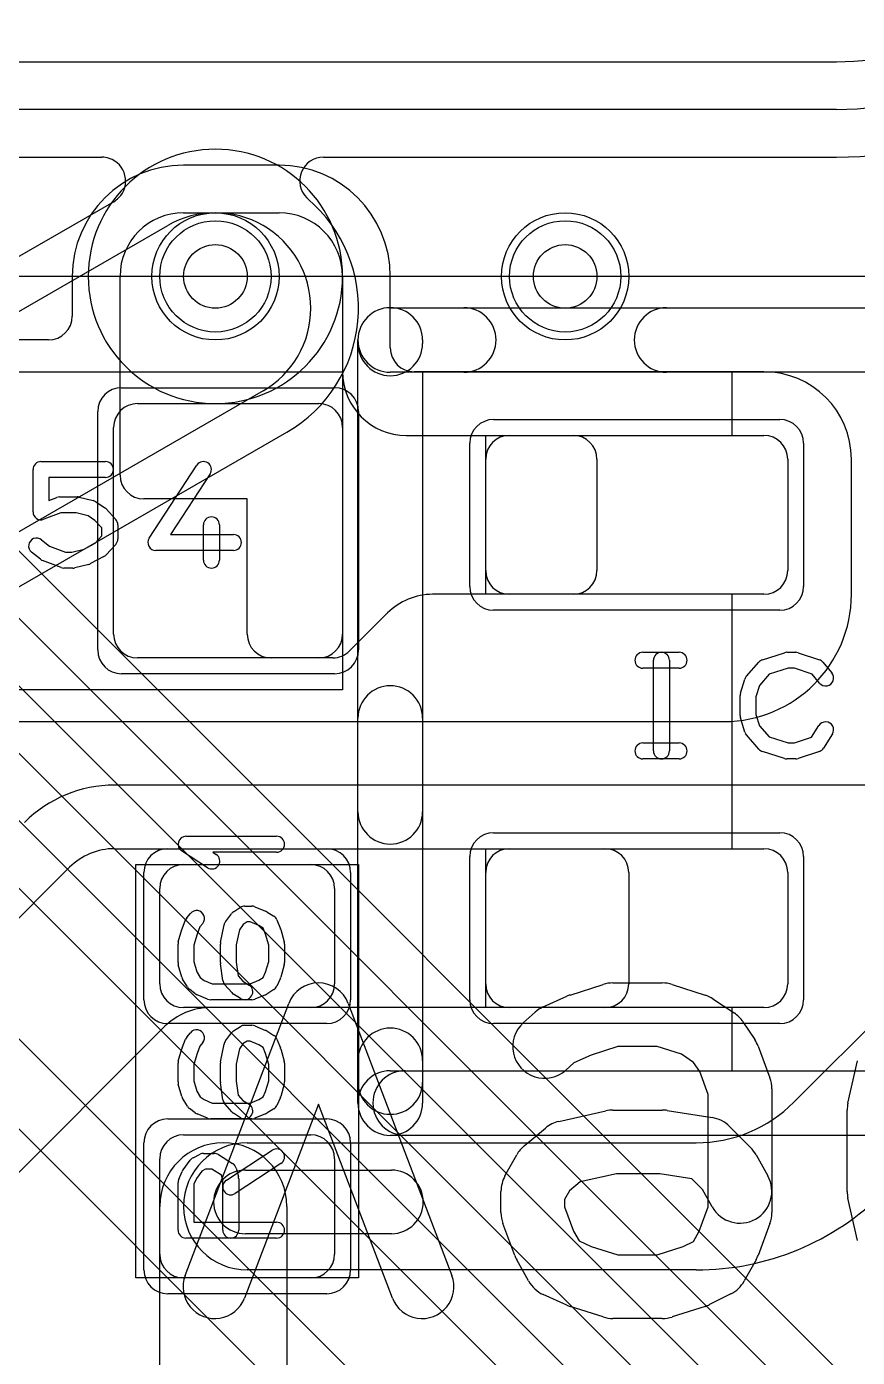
# Model space of a CAD drawing. Extents: x -3.9 to 29.3, y -3.9 to 20.
# Drawn here: x 14.006 to 16.619, y 11.1 to 15.286 of the extents above; entities that cross this region are included whole.
import ezdxf

# ---------------------------------------------------------------- set-up
doc = ezdxf.new("R2010")
doc.units = 0
for name, color, linetype in [('Hole', 1, 'CONTINUOUS'), ('L1', 3, 'CONTINUOUS'), ('L2', 3, 'CONTINUOUS'), ('L3', 3, 'CONTINUOUS'), ('L4', 3, 'CONTINUOUS'), ('MetalMask-A', 176, 'CONTINUOUS'), ('PartsArea-A', 111, 'CONTINUOUS'), ('PartsArea-B', 111, 'CONTINUOUS'), ('PartsSilk-A', 221, 'CONTINUOUS'), ('PartsSilk-B', 221, 'CONTINUOUS'), ('Resist-A', 2, 'CONTINUOUS'), ('Resist-B', 2, 'CONTINUOUS'), ('Silk-A', 140, 'CONTINUOUS'), ('Silk-B', 140, 'CONTINUOUS')]:
    doc.layers.add(name, color=color, linetype=linetype)

msp = doc.modelspace()

# ---------------------------------------------------------------- linework, layer by layer
at = {"layer": 'Hole'}
for centre in [(14.6, 14.5), (15.7, 14.5)]:
    msp.add_circle(centre, 0.1, dxfattribs=at)
at = {"layer": 'L1'}
for p, q in [((14.8, 14.85004), (14.5, 14.85004)), ((14.5, 14.7), (14.8, 14.7)), ((14.14996, 14.5), (14.14996, 14.37504)), ((14.3, 13.87497), (14.3, 14.5)), ((15, 14.5), (15, 14.2)), ((15.15004, 14.27504), (15.15004, 14.5)), ((14.07496, 14.30004), (13.075, 14.30004)), ((16.325, 14.20004), (15.22504, 14.20004)), ((14.355, 14.1), (14.925, 14.1)), ((14.28, 13.375), (14.28, 14.025)), ((15, 14.025), (15, 13.375)), ((15.2, 14), (15.72503, 14)), ((15.525, 14), (16.325, 14)), ((15.45, 13.575), (15.45, 13.925)), ((15.8, 13.92503), (15.8, 13.57497)), ((16.4, 13.925), (16.4, 13.575)), ((16.60004, 13.49996), (16.60004, 13.925)), ((14.7, 13.8), (14.37497, 13.8)), ((14.7, 13.37497), (14.7, 13.8)), ((15.72503, 13.5), (15.28284, 13.5)), ((16.325, 13.5), (15.525, 13.5)), ((15.14142, 13.44142), (15.02196, 13.32196)), ((14.925, 13.3), (14.355, 13.3)), ((14.96895, 13.3), (14.77497, 13.3)), ((13.075, 13.09996), (16.20004, 13.09996)), ((18.275, 12.90004), (14.28284, 12.90004)), ((14.28284, 12.7), (15.82503, 12.7)), ((15.525, 12.7), (16.325, 12.7)), ((13.85858, 12.35858), (14.14142, 12.64142)), ((14.5, 12.65), (14.9, 12.65)), ((15.45, 12.275), (15.45, 12.625)), ((15.9, 12.62503), (15.9, 12.27497)), ((16.4, 12.625), (16.4, 12.275)), ((14.425, 12.275), (14.425, 12.575)), ((14.975, 12.575), (14.975, 12.275)), ((16.41956, 11.90241), (17.10858, 12.59142)), ((14.9, 12.2), (14.5, 12.2)), ((15.82503, 12.2), (14.58284, 12.2)), ((16.325, 12.2), (15.525, 12.2)), ((14.44142, 12.14142), (13.45858, 11.15858)), ((14.5, 11.8), (14.9, 11.8)), ((14.7, 11.775), (16.11197, 11.775)), ((14.425, 11.425), (14.425, 11.725)), ((14.975, 11.725), (14.975, 11.425)), ((14.425, 10.825), (14.425, 11.575)), ((14.825, 11.575), (14.825, 10.825)), ((14.9, 11.35), (14.5, 11.35)), ((16.11197, 11.375), (14.7, 11.375))]:
    msp.add_line(p, q, dxfattribs=at)
for centre in [(14.6, 14.5), (15.7, 14.5)]:
    msp.add_circle(centre, 0.2, dxfattribs=at)
for centre, radius, start, end in [((14.5, 14.5), 0.35004, 90, 180), ((14.8, 14.5), 0.35004, 0, 90), ((14.5, 14.5), 0.2, 90, 180), ((14.8, 14.5), 0.2, 0, 90), ((14.07496, 14.37504), 0.075, -90, 0), ((15.22504, 14.27504), 0.075, 180, -90), ((15.2, 14.2), 0.2, 180, -90), ((16.325, 13.925), 0.27504, 0, 90), ((14.355, 14.025), 0.075, 90, 180), ((14.925, 14.025), 0.075, 0, 90), ((15.525, 13.925), 0.075, 90, 180), ((15.72503, 13.92503), 0.07497, 0, 90), ((16.325, 13.925), 0.075, 0, 90), ((14.37497, 13.87497), 0.07497, 180, -90), ((15.525, 13.575), 0.075, 180, -90), ((15.72503, 13.57497), 0.07497, -90, 0), ((16.325, 13.575), 0.075, -90, 0), ((15.28284, 13.3), 0.2, 90, 135), ((16.20004, 13.49996), 0.4, -90, 0), ((14.355, 13.375), 0.075, 180, -90), ((14.77497, 13.37497), 0.07497, 180, -90), ((14.925, 13.375), 0.075, -90, 0), ((14.96895, 13.37497), 0.07497, -90, -45), ((14.28284, 12.5), 0.40004, 90, 135), ((14.28284, 12.5), 0.2, 90, 135), ((15.525, 12.625), 0.075, 90, 180), ((15.82503, 12.62503), 0.07497, 0, 90), ((16.325, 12.625), 0.075, 0, 90), ((14.5, 12.575), 0.075, 90, 180), ((14.9, 12.575), 0.075, 0, 90), ((14.5, 12.275), 0.075, 180, -90), ((14.9, 12.275), 0.075, -90, 0), ((15.525, 12.275), 0.075, 180, -90), ((15.82503, 12.27497), 0.07497, -90, 0), ((16.325, 12.275), 0.075, -90, 0), ((14.58284, 12), 0.2, 90, 135), ((16.11197, 12.21), 0.435, -90, -45), ((14.5, 11.725), 0.075, 90, 180), ((14.625, 11.575), 0.2, 0, 180), ((14.7, 11.575), 0.2, 90, -90), ((14.9, 11.725), 0.075, 0, 90), ((16.11197, 12.21), 0.835, -90, -44.99952), ((14.5, 11.425), 0.075, 180, -90), ((14.9, 11.425), 0.075, -90, 0)]:
    msp.add_arc(centre, radius, start, end, dxfattribs=at)
at = {"layer": 'L2'}
msp.add_circle((15.7, 14.5), 0.2, dxfattribs=at)
for start, end in [(90, -90), (-90, 90)]:
    msp.add_arc((14.6, 14.5), 0.40004, start, end, dxfattribs=at)
at = {"layer": 'L3'}
for p, q in [((22.40766, 5.2106), (12.14628, 15.47197)), ((12.02877, 15.37729), (22.30156, 5.1045)), ((22.1955, 4.99844), (11.9227, 15.27122)), ((13.00452, 13.9773), (21.47729, 5.50451)), ((21.37123, 5.39845), (12.89845, 13.87123)), ((12.79236, 13.76514), (21.26513, 5.29235)), ((15.90714, 10.17576), (13.07576, 13.00714)), ((12.93431, 12.86569), (15.76569, 10.03431))]:
    msp.add_line(p, q, dxfattribs=at)
msp.add_circle((15.7, 14.5), 0.2, dxfattribs=at)
for start, end in [(90, -90), (-90, 90)]:
    msp.add_arc((14.6, 14.5), 0.40004, start, end, dxfattribs=at)
at = {"layer": 'L4'}
for p, q in [((9.97943, 15.175), (16.55304, 15.175)), ((16.55304, 15.025), (9.97943, 15.025)), ((11.27507, 14.87496), (14.24266, 14.87496)), ((14.94015, 14.87496), (16.55304, 14.87496)), ((14.28015, 14.73501), (11.81464, 13.31154)), ((11.88966, 13.1816), (14.45, 14.65981)), ((14.75, 14.14019), (12.18966, 12.66198)), ((12.26469, 12.53204), (14.82502, 14.01025))]:
    msp.add_line(p, q, dxfattribs=at)
for centre in [(14.6, 14.5), (15.7, 14.5)]:
    msp.add_circle(centre, 0.2, dxfattribs=at)
for centre, radius, start, end in [((16.55304, 16), 0.825, -90, -30.00003), ((16.55304, 16), 0.975, -90, -29.99985), ((16.55304, 16.00001), 1.12505, -90, -29.99913), ((14.24266, 14.79999), 0.07497, 71.56263, 90), ((14.24265, 14.79996), 0.075, -45, 71.56264), ((14.94015, 14.79996), 0.075, 90, -135), ((14.24267, 14.79994), 0.07497, -60.00487, -45), ((14.6, 14.4), 0.45004, -60.00025, 49.62048), ((14.94013, 14.79994), 0.07497, -135, -130.37997), ((14.6, 14.4), 0.3, -60.00023, 119.99995)]:
    msp.add_arc(centre, radius, start, end, dxfattribs=at)
at = {"layer": 'MetalMask-A'}
for p, q in [((14.355, 14.1), (14.925, 14.1)), ((14.28, 13.375), (14.28, 14.025)), ((15, 14.025), (15, 13.375)), ((15.525, 14), (16.325, 14)), ((15.45, 13.575), (15.45, 13.925)), ((16.4, 13.925), (16.4, 13.575)), ((16.325, 13.5), (15.525, 13.5)), ((14.925, 13.3), (14.355, 13.3)), ((15.525, 12.7), (16.325, 12.7)), ((14.5, 12.65), (14.9, 12.65)), ((15.45, 12.275), (15.45, 12.625)), ((16.4, 12.625), (16.4, 12.275)), ((14.425, 12.275), (14.425, 12.575)), ((14.975, 12.575), (14.975, 12.275)), ((14.9, 12.2), (14.5, 12.2)), ((16.325, 12.2), (15.525, 12.2)), ((14.5, 11.8), (14.9, 11.8)), ((14.425, 11.425), (14.425, 11.725)), ((14.975, 11.725), (14.975, 11.425)), ((14.9, 11.35), (14.5, 11.35))]:
    msp.add_line(p, q, dxfattribs=at)
for centre, start, end in [((14.355, 14.025), 90, 180), ((14.925, 14.025), 0, 90), ((15.525, 13.925), 90, 180), ((16.325, 13.925), 0, 90), ((15.525, 13.575), 180, -90), ((16.325, 13.575), -90, 0), ((14.355, 13.375), 180, -90), ((14.925, 13.375), -90, 0), ((15.525, 12.625), 90, 180), ((16.325, 12.625), 0, 90), ((14.5, 12.575), 90, 180), ((14.9, 12.575), 0, 90), ((14.5, 12.275), 180, -90), ((14.9, 12.275), -90, 0), ((15.525, 12.275), 180, -90), ((16.325, 12.275), -90, 0), ((14.5, 11.725), 90, 180), ((14.9, 11.725), 0, 90), ((14.5, 11.425), 180, -90), ((14.9, 11.425), -90, 0)]:
    msp.add_arc(centre, 0.075, start, end, dxfattribs=at)
at = {"layer": 'PartsArea-A'}
for p, q in [((22.7, 14.5), (2.7, 14.5)), ((13, 14.2), (15, 14.2)), ((15, 14.2), (15, 13.2)), ((16.225, 14), (16.225, 14.2)), ((16.225, 14.2), (17.575, 14.2)), ((15.45, 13.5), (15.45, 14)), ((15.45, 14), (16.225, 14)), ((16.225, 13.5), (15.45, 13.5)), ((16.225, 12.7), (16.225, 13.5)), ((15, 13.2), (13, 13.2)), ((15.45, 12.2), (15.45, 12.7)), ((15.45, 12.7), (16.225, 12.7)), ((14.35, 11.35), (14.35, 12.65)), ((14.35, 12.65), (15.05, 12.65)), ((15.05, 12.65), (15.05, 11.35)), ((16.225, 12.2), (15.45, 12.2)), ((16.225, 12), (16.225, 12.2)), ((17.575, 12), (16.225, 12)), ((15.05, 11.35), (14.35, 11.35))]:
    msp.add_line(p, q, dxfattribs=at)
at = {"layer": 'PartsArea-B'}
msp.add_line((22.7, 14.5), (2.7, 14.5), dxfattribs=at)
at = {"layer": 'PartsSilk-A'}
for p, q in [((15.15, 14.4016), (18.65, 14.4016)), ((15.0484, 11.9), (15.0484, 14.3)), ((18.5484, 14.1984), (15.2516, 14.1984)), ((15.2516, 14.1984), (15.2516, 11.9)), ((14.05139, 13.91759), (14.25417, 13.91759)), ((14.39157, 13.67663), (14.54157, 13.90626)), ((14.02639, 13.75926), (14.02639, 13.89259)), ((14.25417, 13.86759), (14.07639, 13.86759)), ((14.07639, 13.86759), (14.07639, 13.79554)), ((14.58343, 13.87892), (14.45869, 13.68796)), ((14.07639, 13.79554), (14.10082, 13.80484)), ((14.10972, 13.80648), (14.16528, 13.80648)), ((14.17134, 13.80573), (14.21578, 13.79462)), ((14.22359, 13.79117), (14.25137, 13.77265)), ((14.11432, 13.75648), (14.06029, 13.7359)), ((14.1622, 13.75648), (14.11432, 13.75648)), ((14.19946, 13.74717), (14.1622, 13.75648)), ((14.22112, 13.73273), (14.19946, 13.74717)), ((14.24306, 13.70879), (14.22112, 13.73273)), ((14.25593, 13.76875), (14.28649, 13.73542)), ((14.24306, 13.6838), (14.24306, 13.70879)), ((14.29306, 13.71852), (14.29306, 13.67407)), ((14.45869, 13.68796), (14.65694, 13.68796)), ((14.5625, 13.60741), (14.5625, 13.71852)), ((14.6125, 13.71852), (14.6125, 13.60741)), ((14.05312, 13.67137), (14.07784, 13.6516)), ((14.07784, 13.6516), (14.12821, 13.63241)), ((14.18678, 13.64203), (14.22196, 13.66079)), ((14.22196, 13.66079), (14.24306, 13.6838)), ((14.28649, 13.65717), (14.25593, 13.62384)), ((14.04966, 13.61011), (14.02188, 13.63233)), ((14.11471, 13.58405), (14.05638, 13.60627)), ((14.12821, 13.63241), (14.14831, 13.63241)), ((14.14831, 13.63241), (14.18678, 13.64203)), ((14.24926, 13.61868), (14.20759, 13.59646)), ((14.65694, 13.63796), (14.4125, 13.63796)), ((14.15139, 13.58241), (14.12361, 13.58241)), ((14.20189, 13.59427), (14.15745, 13.58316)), ((15.94444, 13.31759), (16.05833, 13.31759)), ((16.32016, 13.29418), (16.3896, 13.3164)), ((16.39722, 13.31759), (16.425, 13.31759)), ((16.4329, 13.31631), (16.49957, 13.29409)), ((15.97778, 13.00741), (15.97778, 13.29259)), ((16.02778, 13.29259), (16.02778, 13.00741)), ((16.27008, 13.24239), (16.30897, 13.28683)), ((16.51088, 13.28637), (16.53865, 13.25304)), ((16.05833, 13.26759), (15.94444, 13.26759)), ((16.25114, 13.18894), (16.26503, 13.23339)), ((16.34202, 13.24868), (16.31118, 13.21344)), ((16.40112, 13.26759), (16.34202, 13.24868)), ((16.42094, 13.26759), (16.40112, 13.26759)), ((16.47702, 13.2489), (16.42094, 13.26759)), ((16.50023, 13.22104), (16.47702, 13.2489)), ((16.31118, 13.21344), (16.3, 13.17766)), ((16.25, 13.11852), (16.25, 13.18148)), ((16.3, 13.17766), (16.3, 13.12234)), ((16.26503, 13.06661), (16.25114, 13.11106)), ((16.3, 13.12234), (16.31118, 13.08656)), ((16.31118, 13.08656), (16.34202, 13.05132)), ((16.47523, 13.0505), (16.49824, 13.08732)), ((16.54064, 13.06082), (16.51287, 13.01638)), ((15.94444, 13.03241), (16.05833, 13.03241)), ((16.30897, 13.01317), (16.27008, 13.05761)), ((16.34202, 13.05132), (16.40112, 13.03241)), ((16.40112, 13.03241), (16.42094, 13.03241)), ((16.42094, 13.03241), (16.47523, 13.0505)), ((16.05833, 12.98241), (15.94444, 12.98241)), ((16.3896, 12.9836), (16.32016, 13.00582)), ((16.425, 12.98241), (16.39722, 12.98241)), ((16.49957, 13.00591), (16.4329, 12.98369)), ((14.50741, 12.73889), (14.79259, 12.73889)), ((14.5753, 12.64013), (14.49382, 12.69291)), ((14.79259, 12.68889), (14.59199, 12.68889)), ((14.59199, 12.68889), (14.60248, 12.68209)), ((14.65713, 12.50176), (14.67935, 12.51564)), ((14.69259, 12.51944), (14.71481, 12.51944)), ((14.72442, 12.51752), (14.75776, 12.50364)), ((14.49531, 12.44817), (14.50642, 12.47595)), ((14.51011, 12.48229), (14.52122, 12.49618)), ((14.63176, 12.47044), (14.65028, 12.49544)), ((14.7614, 12.50176), (14.78362, 12.48787)), ((14.79358, 12.47595), (14.80469, 12.44817)), ((14.48337, 12.40687), (14.49448, 12.44576)), ((14.55147, 12.45395), (14.54221, 12.43079)), ((14.56026, 12.46494), (14.55147, 12.45395)), ((14.61623, 12.4049), (14.62734, 12.46046)), ((14.67527, 12.44517), (14.66574, 12.39752)), ((14.68764, 12.46187), (14.67527, 12.44517)), ((14.69976, 12.46944), (14.68764, 12.46187)), ((14.70981, 12.46944), (14.69976, 12.46944)), ((14.73664, 12.45827), (14.70981, 12.46944)), ((14.75019, 12.4498), (14.73664, 12.45827)), ((14.75779, 12.43079), (14.75019, 12.4498)), ((14.80552, 12.44576), (14.81663, 12.40687)), ((14.48241, 12.34167), (14.48241, 12.4)), ((14.54221, 12.43079), (14.53241, 12.3965)), ((14.53241, 12.3965), (14.53241, 12.34517)), ((14.61574, 12.34167), (14.61574, 12.4)), ((14.66574, 12.39752), (14.66574, 12.34342)), ((14.76759, 12.3965), (14.75779, 12.43079)), ((14.76759, 12.34517), (14.76759, 12.3965)), ((14.81759, 12.4), (14.81759, 12.34167)), ((14.49448, 12.29591), (14.48337, 12.3348)), ((14.53241, 12.34517), (14.54167, 12.31275)), ((14.54167, 12.31275), (14.55231, 12.2948)), ((14.62339, 12.28541), (14.61598, 12.33819)), ((14.66574, 12.34342), (14.67186, 12.29985)), ((14.75063, 12.29492), (14.75792, 12.31133)), ((14.75792, 12.31133), (14.76759, 12.34517)), ((14.81663, 12.3348), (14.80552, 12.29591)), ((14.51182, 12.26504), (14.49701, 12.29004)), ((14.55231, 12.2948), (14.56435, 12.28577)), ((14.56435, 12.28577), (14.59019, 12.275)), ((14.59019, 12.275), (14.70981, 12.275)), ((14.65168, 12.24728), (14.62946, 12.27228)), ((14.67186, 12.29985), (14.68667, 12.28318)), ((14.68667, 12.28318), (14.70584, 12.2712)), ((14.70981, 12.275), (14.73664, 12.28618)), ((14.73664, 12.28618), (14.75063, 12.29492)), ((14.80433, 12.29263), (14.79322, 12.26763)), ((14.53685, 12.24389), (14.51833, 12.25778)), ((14.57558, 12.22692), (14.54224, 12.24081)), ((14.71481, 12.225), (14.58519, 12.225)), ((14.67934, 12.2288), (14.65712, 12.24269)), ((14.75776, 12.24081), (14.72442, 12.22692)), ((14.78362, 12.25658), (14.7614, 12.24269)), ((14.65713, 12.12676), (14.67935, 12.14064)), ((14.69259, 12.14444), (14.71481, 12.14444)), ((14.72442, 12.14252), (14.75776, 12.12864)), ((14.49531, 12.07317), (14.50642, 12.10095)), ((14.51011, 12.10729), (14.52122, 12.12118)), ((14.63176, 12.09544), (14.65028, 12.12044)), ((14.7614, 12.12676), (14.78362, 12.11287)), ((14.79358, 12.10095), (14.80469, 12.07317)), ((14.48337, 12.03187), (14.49448, 12.07076)), ((14.54221, 12.05579), (14.53241, 12.0215)), ((14.55147, 12.07895), (14.54221, 12.05579)), ((14.56026, 12.08994), (14.55147, 12.07895)), ((14.61623, 12.0299), (14.62734, 12.08546)), ((14.67527, 12.07017), (14.66574, 12.02252)), ((14.68764, 12.08687), (14.67527, 12.07017)), ((14.69976, 12.09444), (14.68764, 12.08687)), ((14.70981, 12.09444), (14.69976, 12.09444)), ((14.73664, 12.08327), (14.70981, 12.09444)), ((14.75019, 12.0748), (14.73664, 12.08327)), ((14.75779, 12.05579), (14.75019, 12.0748)), ((14.76759, 12.0215), (14.75779, 12.05579)), ((14.80552, 12.07076), (14.81663, 12.03187)), ((14.48241, 11.96667), (14.48241, 12.025)), ((14.53241, 12.0215), (14.53241, 11.97017)), ((14.61574, 11.96667), (14.61574, 12.025)), ((14.66574, 12.02252), (14.66574, 11.96842)), ((14.76759, 11.97017), (14.76759, 12.0215)), ((14.81759, 12.025), (14.81759, 11.96667)), ((15.15, 12.0016), (18.5484, 12.0016)), ((14.49448, 11.92091), (14.48337, 11.9598)), ((14.53241, 11.97017), (14.54167, 11.93775)), ((14.54167, 11.93775), (14.55231, 11.9198)), ((14.62339, 11.91041), (14.61598, 11.96319)), ((14.66574, 11.96842), (14.67186, 11.92485)), ((14.75063, 11.91992), (14.75792, 11.93633)), ((14.75792, 11.93633), (14.76759, 11.97017)), ((14.81663, 11.9598), (14.80552, 11.92091)), ((14.51182, 11.89004), (14.49701, 11.91504)), ((14.55231, 11.9198), (14.56435, 11.91077)), ((14.56435, 11.91077), (14.59019, 11.9)), ((14.59019, 11.9), (14.70981, 11.9)), ((14.65168, 11.87228), (14.62946, 11.89728)), ((14.67186, 11.92485), (14.68667, 11.90818)), ((14.68667, 11.90818), (14.70584, 11.8962)), ((14.70981, 11.9), (14.73664, 11.91118)), ((14.73664, 11.91118), (14.75063, 11.91992)), ((14.80433, 11.91763), (14.79322, 11.89263)), ((14.53685, 11.86889), (14.51833, 11.88278)), ((14.57558, 11.85192), (14.54224, 11.86581)), ((14.71481, 11.85), (14.58519, 11.85)), ((14.67934, 11.8538), (14.65712, 11.86769)), ((14.75776, 11.86581), (14.72442, 11.85192)), ((14.78362, 11.88158), (14.7614, 11.86769)), ((18.65, 11.7984), (15.15, 11.7984)), ((14.4983, 11.6897), (14.52052, 11.72026)), ((14.52956, 11.72792), (14.55178, 11.73903)), ((14.56296, 11.74167), (14.5963, 11.74167)), ((14.60955, 11.73787), (14.65399, 11.71009)), ((14.63447, 11.65703), (14.77891, 11.75148)), ((14.48456, 11.66015), (14.49567, 11.68515)), ((14.55737, 11.68593), (14.54029, 11.66243)), ((14.56886, 11.69167), (14.55737, 11.68593)), ((14.58913, 11.69167), (14.56886, 11.69167)), ((14.61913, 11.67292), (14.58913, 11.69167)), ((14.80627, 11.70964), (14.66183, 11.61519)), ((14.6649, 11.69533), (14.67231, 11.66755)), ((14.48241, 11.5), (14.48241, 11.65)), ((14.54029, 11.66243), (14.53241, 11.6447)), ((14.53241, 11.6447), (14.53241, 11.525)), ((14.62315, 11.65783), (14.61913, 11.67292)), ((14.62315, 11.5), (14.62315, 11.65783)), ((14.67315, 11.66111), (14.67315, 11.5)), ((14.53241, 11.525), (14.79259, 11.525)), ((14.79259, 11.475), (14.50741, 11.475))]:
    msp.add_line(p, q, dxfattribs=at)
for centre, radius, start, end in [((15.15, 14.3), 0.1016, 90, 180), ((14.05139, 13.89259), 0.025, 90, 180), ((14.25417, 13.89259), 0.025, -90, 90), ((14.5625, 13.89259), 0.025, -33.14974, 146.84644), ((14.10972, 13.78148), 0.025, 90, 110.85364), ((14.16528, 13.78148), 0.025, 75.96932, 90), ((14.20972, 13.77037), 0.025, 56.30358, 75.96376), ((14.2375, 13.75185), 0.025, 42.5203, 56.30993), ((14.05139, 13.75926), 0.025, 180, -69.1435), ((14.26806, 13.71852), 0.025, 0, 42.51745), ((14.5875, 13.71852), 0.025, 0, 180), ((14.65694, 13.66296), 0.025, -90, 90), ((14.0375, 13.65185), 0.025, 51.33303, -128.65478), ((14.26806, 13.67407), 0.025, -42.5203, 0), ((14.4125, 13.66296), 0.025, 146.85026, -90), ((14.06528, 13.62963), 0.025, -128.66697, -110.85364), ((14.2375, 13.64074), 0.025, -61.9383, -42.51745), ((14.5875, 13.60741), 0.025, 180, 0), ((14.12361, 13.60741), 0.025, -110.8565, -90), ((14.15139, 13.60741), 0.025, -90, -75.96376), ((14.19583, 13.61852), 0.025, -75.96932, -61.9318), ((15.94444, 13.29259), 0.025, 90, -90), ((16.00278, 13.29259), 0.025, 0, 180), ((16.05833, 13.29259), 0.025, -90, 90), ((16.39722, 13.29259), 0.025, 90, 107.74642), ((16.425, 13.29259), 0.025, 71.57954, 90), ((16.32778, 13.27037), 0.025, 107.74642, 138.81192), ((16.49167, 13.27037), 0.025, 39.7909, 71.57954), ((16.28889, 13.22593), 0.025, 138.81192, 162.63777), ((16.51944, 13.23704), 0.025, -140.2091, 39.8005), ((16.275, 13.18148), 0.025, 162.63777, 180), ((16.275, 13.11852), 0.025, 180, -162.63777), ((16.28889, 13.07407), 0.025, -162.63777, -138.81192), ((16.51944, 13.07407), 0.025, -32.00538, 147.99925), ((15.94444, 13.00741), 0.025, 90, -90), ((16.05833, 13.00741), 0.025, -90, 90), ((16.00278, 13.00741), 0.025, 180, 0), ((16.32778, 13.02963), 0.025, -138.81192, -107.74642), ((16.39722, 13.00741), 0.025, -107.74642, -90), ((16.425, 13.00741), 0.025, -90, -71.57954), ((16.49167, 13.02963), 0.025, -71.57954, -32.00538), ((14.50741, 12.71389), 0.025, 90, -122.93381), ((14.79259, 12.71389), 0.025, -90, 90), ((14.58889, 12.66111), 0.025, -122.93354, 57.06619), ((14.69259, 12.49444), 0.025, 90, 121.98594), ((14.71481, 12.49444), 0.025, 67.39424, 90), ((14.52963, 12.46667), 0.025, 141.33303, 158.2071), ((14.54074, 12.48056), 0.025, -38.66697, 141.34522), ((14.67037, 12.48056), 0.025, 121.98594, 143.47387), ((14.74815, 12.48056), 0.025, 57.99462, 67.39424), ((14.77037, 12.46667), 0.025, 21.7929, 57.99462), ((14.51852, 12.43889), 0.025, 158.2071, 164.05146), ((14.65185, 12.45556), 0.025, 143.47387, 168.69456), ((14.78148, 12.43889), 0.025, 15.94854, 21.7929), ((14.50741, 12.4), 0.025, 164.05146, 180), ((14.64074, 12.4), 0.025, 168.69456, 180), ((14.79259, 12.4), 0.025, 0, 15.94854), ((14.50741, 12.34167), 0.025, 180, -164.05146), ((14.64074, 12.34167), 0.025, 180, -171.99953), ((14.79259, 12.34167), 0.025, -15.94854, 0), ((14.51852, 12.30278), 0.025, -164.05146, -149.36248), ((14.53333, 12.27778), 0.025, -149.36248, -126.8699), ((14.64815, 12.28889), 0.025, -171.99953, -138.37217), ((14.69259, 12.25), 0.025, -122.00538, 57.98998), ((14.77037, 12.27778), 0.025, -57.99462, -23.95086), ((14.78148, 12.30278), 0.025, -23.95086, -15.94854), ((14.55185, 12.26389), 0.025, -126.8699, -112.60576), ((14.58519, 12.25), 0.025, -112.60576, -90), ((14.67037, 12.26389), 0.025, -138.37217, -122.00538), ((14.71481, 12.25), 0.025, -90, -67.39424), ((14.74815, 12.26389), 0.025, -67.39424, -57.99462), ((14.69259, 12.11944), 0.025, 90, 121.98594), ((14.71481, 12.11944), 0.025, 67.39424, 90), ((14.52963, 12.09167), 0.025, 141.33303, 158.2071), ((14.54074, 12.10556), 0.025, -38.66697, 141.34522), ((14.67037, 12.10556), 0.025, 121.98594, 143.47387), ((14.74815, 12.10556), 0.025, 57.99462, 67.39424), ((14.77037, 12.09167), 0.025, 21.7929, 57.99462), ((14.51852, 12.06389), 0.025, 158.2071, 164.05146), ((14.65185, 12.08056), 0.025, 143.47387, 168.69456), ((14.78148, 12.06389), 0.025, 15.94854, 21.7929), ((14.50741, 12.025), 0.025, 164.05146, 180), ((14.64074, 12.025), 0.025, 168.69456, 180), ((14.79259, 12.025), 0.025, 0, 15.94854), ((15.15, 11.9), 0.1016, 90, -90), ((14.50741, 11.96667), 0.025, 180, -164.05146), ((14.64074, 11.96667), 0.025, 180, -171.99953), ((14.79259, 11.96667), 0.025, -15.94854, 0), ((14.51852, 11.92778), 0.025, -164.05146, -149.36248), ((14.53333, 11.90278), 0.025, -149.36248, -126.8699), ((14.64815, 11.91389), 0.025, -171.99953, -138.37217), ((14.69259, 11.875), 0.025, -122.00538, 57.98998), ((14.77037, 11.90278), 0.025, -57.99462, -23.95086), ((14.78148, 11.92778), 0.025, -23.95086, -15.94854), ((15.15, 11.9), 0.1016, 180, 0), ((14.55185, 11.88889), 0.025, -126.8699, -112.60576), ((14.58519, 11.875), 0.025, -112.60576, -90), ((14.67037, 11.88889), 0.025, -138.37217, -122.00538), ((14.71481, 11.875), 0.025, -90, -67.39424), ((14.74815, 11.88889), 0.025, -67.39424, -57.99462), ((14.54074, 11.70556), 0.025, 116.56505, 143.97932), ((14.56296, 11.71667), 0.025, 90, 116.56505), ((14.5963, 11.71667), 0.025, 57.99462, 90), ((14.79259, 11.73056), 0.025, -56.81854, 123.18086), ((14.51852, 11.675), 0.025, 143.98274, 156.03964), ((14.64074, 11.68889), 0.025, 14.92551, 57.98998), ((14.50741, 11.65), 0.025, 156.04915, 180), ((14.64815, 11.63611), 0.025, 123.18146, -56.81914), ((14.64815, 11.66111), 0.025, 0, 14.93527), ((14.79259, 11.5), 0.025, -90, 90), ((14.50741, 11.5), 0.025, 180, -90), ((14.64815, 11.5), 0.025, 180, 0)]:
    msp.add_arc(centre, radius, start, end, dxfattribs=at)
at = {"layer": 'PartsSilk-B'}
for p, q in [((15.71569, 12.23964), (15.81939, 12.27298)), ((15.85, 12.27778), (16.00556, 12.27778)), ((16.03617, 12.27298), (16.13987, 12.23964)), ((15.63119, 12.2023), (15.70527, 12.23563)), ((16.16472, 12.22765), (16.23139, 12.18321)), ((14.5047, 11.35782), (14.83062, 12.21338)), ((15.01752, 12.21338), (15.34345, 11.35782)), ((15.56829, 12.15211), (15.60532, 12.18544)), ((16.25914, 12.15546), (16.29617, 12.0999)), ((15.86568, 12.07778), (15.78223, 12.05095)), ((15.98988, 12.07778), (15.86568, 12.07778)), ((16.06539, 12.0535), (15.98988, 12.07778)), ((16.30673, 12.07917), (16.34377, 11.97917)), ((15.7275, 12.02633), (15.70209, 12.00345)), ((15.78223, 12.05095), (15.7275, 12.02633)), ((16.10382, 12.02789), (16.06539, 12.0535)), ((16.12325, 11.99872), (16.10382, 12.02789)), ((16.58942, 11.89947), (16.61905, 12.0328)), ((16.15, 11.92652), (16.12325, 11.99872)), ((16.35, 11.94444), (16.35, 11.55556)), ((14.92407, 11.89688), (14.6916, 11.28662)), ((15.15655, 11.28662), (14.92407, 11.89688)), ((16.15, 11.57348), (16.15, 11.92652)), ((15.67989, 11.842), (15.82804, 11.87534)), ((15.85, 11.87778), (16.00556, 11.87778)), ((16.02115, 11.87656), (16.16189, 11.85434)), ((16.58704, 11.62222), (16.58704, 11.87778)), ((15.57117, 11.76571), (15.63783, 11.82126)), ((16.21702, 11.82627), (16.28368, 11.7596)), ((15.51073, 11.67079), (15.54777, 11.73746)), ((16.30038, 11.73746), (16.33742, 11.67079)), ((14.69444, 11.68889), (15.1537, 11.68889)), ((15.74734, 11.65218), (15.71354, 11.62401)), ((15.86111, 11.67778), (15.74734, 11.65218)), ((15.99771, 11.67778), (15.86111, 11.67778)), ((16.09858, 11.66186), (15.99771, 11.67778)), ((16.13234, 11.62809), (16.09858, 11.66186)), ((15.49815, 11.55556), (15.49815, 11.62222)), ((15.71354, 11.62401), (15.69815, 11.59631)), ((15.69815, 11.59631), (15.69815, 11.57348)), ((16.16258, 11.57365), (16.13234, 11.62809)), ((16.61905, 11.4672), (16.58942, 11.60053)), ((15.69815, 11.57348), (15.72631, 11.49745)), ((16.12184, 11.49745), (16.15, 11.57348)), ((15.54142, 11.42083), (15.50438, 11.52083)), ((16.34377, 11.52083), (16.30673, 11.42083)), ((15.1537, 11.48889), (14.69444, 11.48889)), ((15.72631, 11.49745), (15.74352, 11.46646)), ((16.10353, 11.4645), (16.12184, 11.49745)), ((15.74352, 11.46646), (15.78223, 11.44905)), ((15.78223, 11.44905), (15.86568, 11.42222)), ((15.98988, 11.42222), (16.07138, 11.44842)), ((16.07138, 11.44842), (16.10353, 11.4645)), ((15.5848, 11.34033), (15.54777, 11.407)), ((15.86568, 11.42222), (15.98988, 11.42222)), ((16.30038, 11.407), (16.26335, 11.34033)), ((15.70527, 11.26437), (15.63119, 11.2977)), ((15.81939, 11.22702), (15.71569, 11.26036)), ((16.13987, 11.26036), (16.03617, 11.22702)), ((16.22065, 11.29944), (16.15398, 11.26611)), ((16.00556, 11.22222), (15.85, 11.22222))]:
    msp.add_line(p, q, dxfattribs=at)
for centre, start, end in [((14.92407, 12.17778), 20.85446, 159.14554), ((15.85, 12.17778), 90, 107.82282), ((16.00556, 12.17778), 72.17566, 90), ((15.7463, 12.14444), 107.82434, 114.22389), ((16.10926, 12.14444), 56.31629, 72.17718), ((15.67222, 12.11111), 114.22487, 131.98978), ((16.17593, 12.1), 33.68371, 56.3139), ((15.63519, 12.07778), 131.98849, -48.01022), ((16.21296, 12.04444), 20.32334, 33.68293), ((16.25, 11.94444), 0, 20.32463), ((16.68704, 11.87778), 167.47306, 180), ((15.85, 11.77778), 90, 102.68268), ((16.00556, 11.77778), 81.03125, 90), ((16.1463, 11.75556), 44.99595, 81.02821), ((15.70185, 11.74444), 102.68541, 129.80557), ((15.63519, 11.68889), 129.80704, 150.94467), ((16.21296, 11.68889), 29.05627, 44.9957), ((14.69444, 11.58889), 90, -90), ((15.1537, 11.58889), -90, 90), ((15.59815, 11.62222), 150.94373, 180), ((16.25, 11.62222), -150.94373, 29.05533), ((16.68704, 11.62222), 180, -167.47074), ((15.59815, 11.55556), 180, -159.67537), ((16.25, 11.55556), -20.32334, 0), ((15.63519, 11.45556), -159.67666, -150.95123), ((16.21296, 11.45556), -29.05127, -20.32463), ((14.59815, 11.32222), 159.14554, -20.85401), ((15.25, 11.32222), -159.14554, 20.8546), ((15.67222, 11.38889), -150.94873, -114.22389), ((16.17593, 11.38889), -63.43751, -29.04877), ((15.7463, 11.35556), -114.22487, -107.82282), ((16.10926, 11.35556), -72.17566, -63.43839), ((15.85, 11.32222), -107.82434, -90), ((16.00556, 11.32222), -90, -72.17718)]:
    msp.add_arc(centre, 0.1, start, end, dxfattribs=at)
at = {"layer": 'Resist-A'}
for p, q in [((14.305, 14.15), (14.975, 14.15)), ((14.23, 13.325), (14.23, 14.075)), ((15.05, 14.075), (15.05, 13.325)), ((15.475, 14.05), (16.375, 14.05)), ((15.4, 13.525), (15.4, 13.975)), ((16.45, 13.975), (16.45, 13.525)), ((16.375, 13.45), (15.475, 13.45)), ((14.975, 13.25), (14.305, 13.25)), ((15.475, 12.75), (16.375, 12.75)), ((14.45, 12.7), (14.95, 12.7)), ((15.4, 12.225), (15.4, 12.675)), ((16.45, 12.675), (16.45, 12.225)), ((14.375, 12.225), (14.375, 12.625)), ((15.025, 12.625), (15.025, 12.225)), ((14.95, 12.15), (14.45, 12.15)), ((16.375, 12.15), (15.475, 12.15)), ((14.45, 11.85), (14.95, 11.85)), ((14.375, 11.375), (14.375, 11.775)), ((15.025, 11.775), (15.025, 11.375)), ((14.95, 11.3), (14.45, 11.3))]:
    msp.add_line(p, q, dxfattribs=at)
for centre in [(14.6, 14.5), (15.7, 14.5)]:
    msp.add_circle(centre, 0.175, dxfattribs=at)
for centre, start, end in [((14.305, 14.075), 90, 180), ((14.975, 14.075), 0, 90), ((15.475, 13.975), 90, 180), ((16.375, 13.975), 0, 90), ((15.475, 13.525), 180, -90), ((16.375, 13.525), -90, 0), ((14.305, 13.325), 180, -90), ((14.975, 13.325), -90, 0), ((15.475, 12.675), 90, 180), ((16.375, 12.675), 0, 90), ((14.45, 12.625), 90, 180), ((14.95, 12.625), 0, 90), ((14.45, 12.225), 180, -90), ((14.95, 12.225), -90, 0), ((15.475, 12.225), 180, -90), ((16.375, 12.225), -90, 0), ((14.45, 11.775), 90, 180), ((14.95, 11.775), 0, 90), ((14.45, 11.375), 180, -90), ((14.95, 11.375), -90, 0)]:
    msp.add_arc(centre, 0.075, start, end, dxfattribs=at)
at = {"layer": 'Resist-B'}
for centre in [(14.6, 14.5), (15.7, 14.5)]:
    msp.add_circle(centre, 0.175, dxfattribs=at)
at = {"layer": 'Silk-A'}
for p, q in [((15.15, 14.4016), (15.3809, 14.4016)), ((16.0191, 14.4016), (16.8809, 14.4016)), ((15.0484, 14.2892), (15.0484, 14.3)), ((15.2516, 14.3), (15.2516, 14.2892)), ((15.3809, 14.1984), (15.15, 14.1984)), ((16.8809, 14.1984), (16.0191, 14.1984)), ((15.0484, 12.81607), (15.0484, 13.1108)), ((15.2516, 13.1108), (15.2516, 12.81607)), ((15.0484, 11.96607), (15.0484, 12.03393)), ((15.2516, 12.03393), (15.2516, 11.96607)), ((15.19674, 12.0016), (17.77234, 12.0016)), ((17.77234, 11.7984), (15.19674, 11.7984))]:
    msp.add_line(p, q, dxfattribs=at)
for centre, start, end in [((15.15, 14.3), 0, 180), ((15.15, 14.3), 90, -90), ((15.3809, 14.3), -90, 90), ((16.0191, 14.3), 90, -90), ((15.15, 14.2892), 180, 0), ((15.15, 13.1108), 0, 180), ((15.15, 12.81607), 180, 0), ((15.15, 12.03393), 0, 180), ((15.19674, 11.9), 90, -90), ((15.15, 11.96607), 180, 0)]:
    msp.add_arc(centre, 0.1016, start, end, dxfattribs=at)
at = {"layer": 'Silk-B'}
for p, q in [((15.71569, 12.23964), (15.81939, 12.27298)), ((15.85, 12.27778), (16.00556, 12.27778)), ((16.03617, 12.27298), (16.13987, 12.23964)), ((15.63119, 12.2023), (15.70527, 12.23563)), ((16.16472, 12.22765), (16.23139, 12.18321)), ((14.5047, 11.35782), (14.83062, 12.21338)), ((15.01752, 12.21338), (15.34345, 11.35782)), ((15.56829, 12.15211), (15.60532, 12.18544)), ((16.25914, 12.15546), (16.29617, 12.0999)), ((15.86568, 12.07778), (15.78223, 12.05095)), ((15.98988, 12.07778), (15.86568, 12.07778)), ((16.06539, 12.0535), (15.98988, 12.07778)), ((16.30673, 12.07917), (16.34377, 11.97917)), ((15.7275, 12.02633), (15.70209, 12.00345)), ((15.78223, 12.05095), (15.7275, 12.02633)), ((16.10382, 12.02789), (16.06539, 12.0535)), ((16.12325, 11.99872), (16.10382, 12.02789)), ((16.58942, 11.89947), (16.61905, 12.0328)), ((16.15, 11.92652), (16.12325, 11.99872)), ((16.35, 11.94444), (16.35, 11.55556)), ((14.92407, 11.89688), (14.6916, 11.28662)), ((15.15655, 11.28662), (14.92407, 11.89688)), ((16.15, 11.57348), (16.15, 11.92652)), ((15.67989, 11.842), (15.82804, 11.87534)), ((15.85, 11.87778), (16.00556, 11.87778)), ((16.02115, 11.87656), (16.16189, 11.85434)), ((16.58704, 11.62222), (16.58704, 11.87778)), ((15.57117, 11.76571), (15.63783, 11.82126)), ((16.21702, 11.82627), (16.28368, 11.7596)), ((15.51073, 11.67079), (15.54777, 11.73746)), ((16.30038, 11.73746), (16.33742, 11.67079)), ((14.69444, 11.68889), (15.1537, 11.68889)), ((15.74734, 11.65218), (15.71354, 11.62401)), ((15.86111, 11.67778), (15.74734, 11.65218)), ((15.99771, 11.67778), (15.86111, 11.67778)), ((16.09858, 11.66186), (15.99771, 11.67778)), ((16.13234, 11.62809), (16.09858, 11.66186)), ((15.49815, 11.55556), (15.49815, 11.62222)), ((15.71354, 11.62401), (15.69815, 11.59631)), ((15.69815, 11.59631), (15.69815, 11.57348)), ((16.16258, 11.57365), (16.13234, 11.62809)), ((16.61905, 11.4672), (16.58942, 11.60053)), ((15.69815, 11.57348), (15.72631, 11.49745)), ((16.12184, 11.49745), (16.15, 11.57348)), ((15.54142, 11.42083), (15.50438, 11.52083)), ((16.34377, 11.52083), (16.30673, 11.42083)), ((15.1537, 11.48889), (14.69444, 11.48889)), ((15.72631, 11.49745), (15.74352, 11.46646)), ((16.10353, 11.4645), (16.12184, 11.49745)), ((15.74352, 11.46646), (15.78223, 11.44905)), ((15.78223, 11.44905), (15.86568, 11.42222)), ((15.98988, 11.42222), (16.07138, 11.44842)), ((16.07138, 11.44842), (16.10353, 11.4645)), ((15.5848, 11.34033), (15.54777, 11.407)), ((15.86568, 11.42222), (15.98988, 11.42222)), ((16.30038, 11.407), (16.26335, 11.34033)), ((15.70527, 11.26437), (15.63119, 11.2977)), ((15.81939, 11.22702), (15.71569, 11.26036)), ((16.13987, 11.26036), (16.03617, 11.22702)), ((16.22065, 11.29944), (16.15398, 11.26611)), ((16.00556, 11.22222), (15.85, 11.22222))]:
    msp.add_line(p, q, dxfattribs=at)
for centre, start, end in [((14.92407, 12.17778), 20.85446, 159.14554), ((15.85, 12.17778), 90, 107.82282), ((16.00556, 12.17778), 72.17566, 90), ((15.7463, 12.14444), 107.82434, 114.22389), ((16.10926, 12.14444), 56.31629, 72.17718), ((15.67222, 12.11111), 114.22487, 131.98978), ((16.17593, 12.1), 33.68371, 56.3139), ((15.63519, 12.07778), 131.98849, -48.01022), ((16.21296, 12.04444), 20.32334, 33.68293), ((16.25, 11.94444), 0, 20.32463), ((16.68704, 11.87778), 167.47306, 180), ((15.85, 11.77778), 90, 102.68268), ((16.00556, 11.77778), 81.03125, 90), ((16.1463, 11.75556), 44.99595, 81.02821), ((15.70185, 11.74444), 102.68541, 129.80557), ((15.63519, 11.68889), 129.80704, 150.94467), ((16.21296, 11.68889), 29.05627, 44.9957), ((14.69444, 11.58889), 90, -90), ((15.1537, 11.58889), -90, 90), ((15.59815, 11.62222), 150.94373, 180), ((16.25, 11.62222), -150.94373, 29.05533), ((16.68704, 11.62222), 180, -167.47074), ((15.59815, 11.55556), 180, -159.67537), ((16.25, 11.55556), -20.32334, 0), ((15.63519, 11.45556), -159.67666, -150.95123), ((16.21296, 11.45556), -29.05127, -20.32463), ((14.59815, 11.32222), 159.14554, -20.85401), ((15.25, 11.32222), -159.14554, 20.8546), ((15.67222, 11.38889), -150.94873, -114.22389), ((16.17593, 11.38889), -63.43751, -29.04877), ((15.7463, 11.35556), -114.22487, -107.82282), ((16.10926, 11.35556), -72.17566, -63.43839), ((15.85, 11.32222), -107.82434, -90), ((16.00556, 11.32222), -90, -72.17718)]:
    msp.add_arc(centre, 0.1, start, end, dxfattribs=at)

doc.saveas('drawing.dxf')
